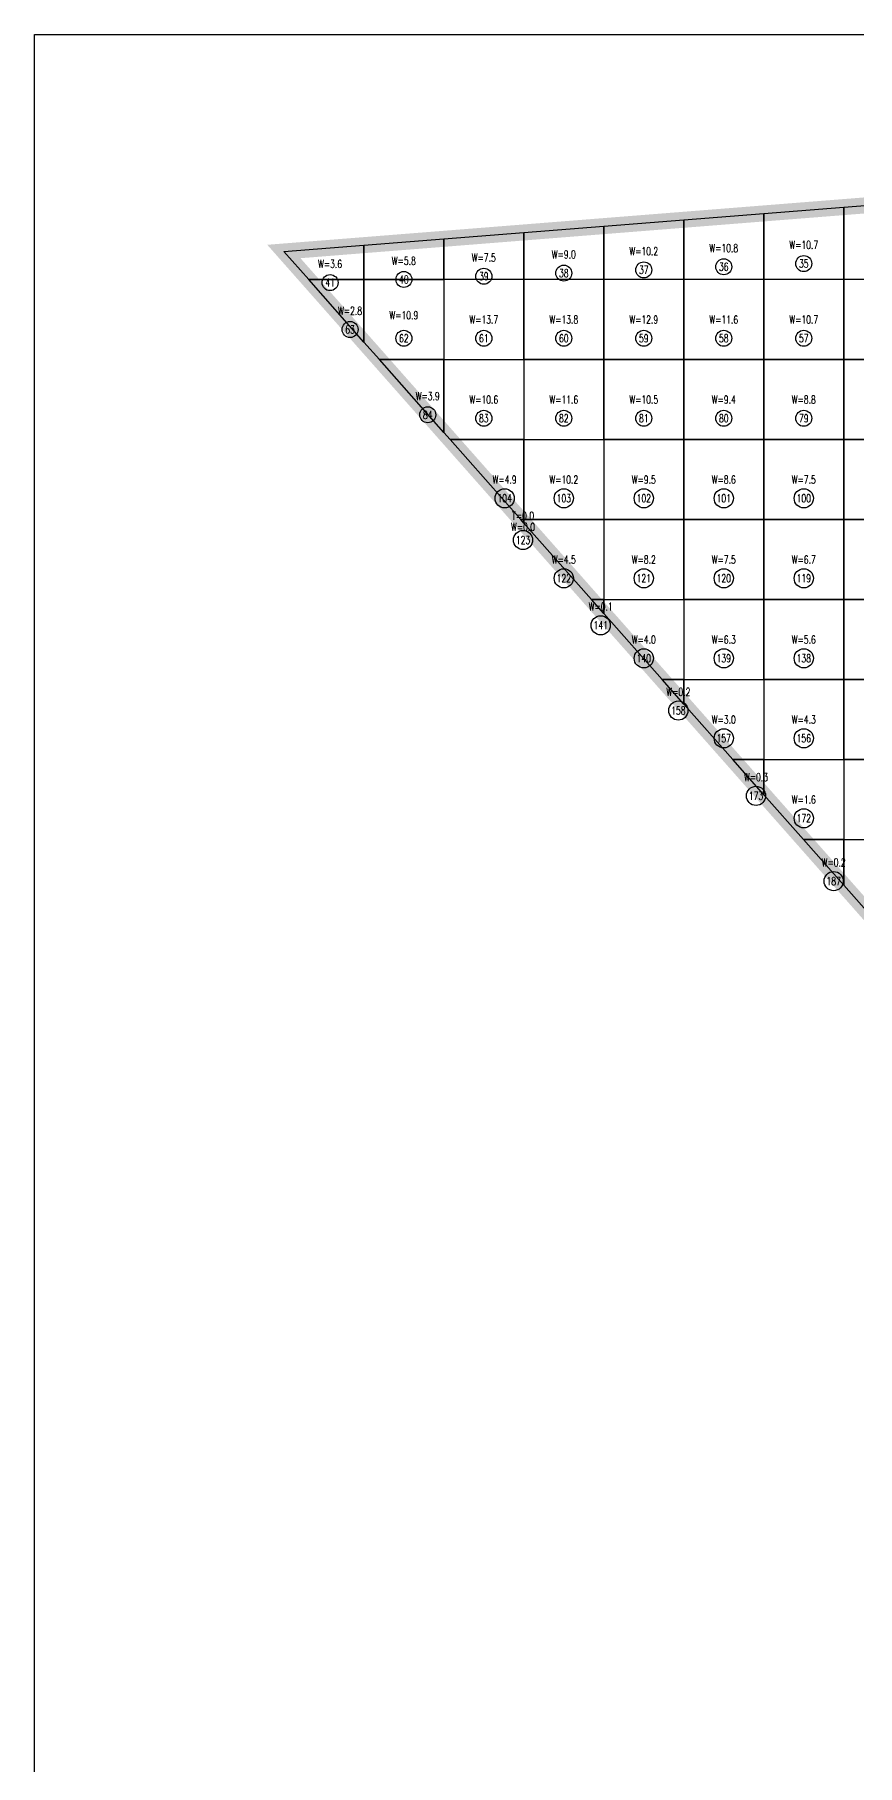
# Model space of a CAD drawing. Extents: x 4283 to 40403, y 1134 to 1764.
# Drawn here: x 17383.5 to 17430.2, y 1575.8 to 1674.1 of the extents above; entities that cross this region are included whole.
import ezdxf
from ezdxf.enums import TextEntityAlignment as Align

# ---------------------------------------------------------------- set-up
doc = ezdxf.new("R2010")
doc.units = 0
for name, color, linetype in [('tdz_20-1方格网', 2, 'Continuous'), ('tdz_20-1方格网计算', 7, 'Continuous'), ('tdz_土方计算图', 7, 'Continuous'), ('tdz_格田', 6, 'Continuous')]:
    doc.layers.add(name, color=color, linetype=linetype)
doc.styles.add('GLandNum', font='txt_____.ttf', dxfattribs={"width": 0.7, "height": 0.5})

msp = doc.modelspace()

# ---------------------------------------------------------------- linework, layer by layer
at = {"layer": 'tdz_20-1方格网', "linetype": 'Continuous'}
for points in [[(17424.898, 1663.933, 3088.105), (17424.898, 1660.171, 3088.062), (17420.353, 1660.171, 3088.246), (17420.353, 1663.573, 3088.22)], [(17429.444, 1664.293, 3087.959), (17429.444, 1660.171, 3087.916), (17424.898, 1660.171, 3088.062), (17424.898, 1663.933, 3088.105)], [(17433.989, 1664.654, 3087.813), (17433.989, 1660.171, 3087.769), (17429.444, 1660.171, 3087.916), (17429.444, 1664.293, 3087.959)], [(17415.807, 1663.212, 3088.299), (17415.807, 1660.171, 3088.386), (17411.262, 1660.171, 3088.496), (17411.262, 1662.852, 3088.379)], [(17420.353, 1663.573, 3088.22), (17420.353, 1660.171, 3088.246), (17415.807, 1660.171, 3088.386), (17415.807, 1663.212, 3088.299)], [(17402.171, 1662.131, 3088.538), (17402.171, 1660.171, 3088.578), (17399.039, 1660.171, 3088.569), (17397.625, 1661.77, 3088.618)], [(17406.716, 1662.491, 3088.459), (17406.716, 1660.171, 3088.571), (17402.171, 1660.171, 3088.578), (17402.171, 1662.131, 3088.538)], [(17411.262, 1662.852, 3088.379), (17411.262, 1660.171, 3088.496), (17406.716, 1660.171, 3088.571), (17406.716, 1662.491, 3088.459)], [(17399.039, 1660.171, 3088.569), (17402.171, 1660.171, 3088.578), (17402.171, 1656.626, 3088.461)], [(17402.171, 1656.626, 3088.461), (17402.171, 1660.171, 3088.578), (17406.716, 1660.171, 3088.571), (17406.716, 1655.625, 3088.433), (17403.055, 1655.625, 3088.431)], [(17406.716, 1660.171, 3088.571), (17406.716, 1655.625, 3088.433), (17411.262, 1655.625, 3088.34), (17411.262, 1660.171, 3088.496)], [(17411.262, 1660.171, 3088.496), (17411.262, 1655.625, 3088.34), (17415.807, 1655.625, 3088.21), (17415.807, 1660.171, 3088.386)], [(17415.807, 1660.171, 3088.386), (17415.807, 1655.625, 3088.21), (17420.353, 1655.625, 3088.024), (17420.353, 1660.171, 3088.246)], [(17420.353, 1660.171, 3088.246), (17420.353, 1655.625, 3088.024), (17424.898, 1655.625, 3087.916), (17424.898, 1660.171, 3088.062)], [(17424.898, 1660.171, 3088.062), (17424.898, 1655.625, 3087.916), (17429.444, 1655.625, 3087.81), (17429.444, 1660.171, 3087.916)], [(17429.444, 1660.171, 3087.916), (17429.444, 1655.625, 3087.81), (17433.989, 1655.625, 3087.675), (17433.989, 1660.171, 3087.769)], [(17403.055, 1655.625, 3088.431), (17406.716, 1655.625, 3088.433), (17406.716, 1651.482, 3088.305)], [(17406.716, 1651.482, 3088.305), (17406.716, 1655.625, 3088.433), (17411.262, 1655.625, 3088.34), (17411.262, 1651.08, 3088.238), (17407.072, 1651.08, 3088.292)], [(17411.262, 1655.625, 3088.34), (17411.262, 1651.08, 3088.238), (17415.807, 1651.08, 3088.108), (17415.807, 1655.625, 3088.21)], [(17415.807, 1655.625, 3088.21), (17415.807, 1651.08, 3088.108), (17420.353, 1651.08, 3087.977), (17420.353, 1655.625, 3088.024)], [(17420.353, 1655.625, 3088.024), (17420.353, 1651.08, 3087.977), (17424.898, 1651.08, 3087.807), (17424.898, 1655.625, 3087.916)], [(17424.898, 1655.625, 3087.916), (17424.898, 1651.08, 3087.807), (17429.444, 1651.08, 3087.677), (17429.444, 1655.625, 3087.81)], [(17429.444, 1655.625, 3087.81), (17429.444, 1651.08, 3087.677), (17433.989, 1651.08, 3087.559), (17433.989, 1655.625, 3087.675)], [(17407.072, 1651.08, 3088.292), (17411.262, 1651.08, 3088.238), (17411.262, 1646.534, 3088.137), (17411.088, 1646.534, 3088.142)], [(17411.262, 1646.534, 3088.137), (17411.262, 1651.08, 3088.238), (17415.807, 1651.08, 3088.108), (17415.807, 1646.534, 3088.006)], [(17415.807, 1651.08, 3088.108), (17415.807, 1646.534, 3088.006), (17420.353, 1646.534, 3087.875), (17420.353, 1651.08, 3087.977)], [(17420.353, 1651.08, 3087.977), (17420.353, 1646.534, 3087.875), (17424.898, 1646.534, 3087.745), (17424.898, 1651.08, 3087.807)], [(17424.898, 1651.08, 3087.807), (17424.898, 1646.534, 3087.745), (17429.444, 1646.534, 3087.591), (17429.444, 1651.08, 3087.677)], [(17429.444, 1651.08, 3087.677), (17429.444, 1646.534, 3087.591), (17433.989, 1646.534, 3087.461), (17433.989, 1651.08, 3087.559)], [(17411.088, 1646.534, 3088.142), (17411.262, 1646.534, 3088.137), (17411.262, 1646.338, 3088.133)], [(17411.262, 1646.338, 3088.133), (17411.262, 1646.534, 3088.137), (17415.807, 1646.534, 3088.006), (17415.807, 1641.989, 3087.908), (17415.105, 1641.989, 3087.928)], [(17415.807, 1646.534, 3088.006), (17415.807, 1641.989, 3087.908), (17420.353, 1641.989, 3087.779), (17420.353, 1646.534, 3087.875)], [(17420.353, 1646.534, 3087.875), (17420.353, 1641.989, 3087.779), (17424.898, 1641.989, 3087.645), (17424.898, 1646.534, 3087.745)], [(17424.898, 1646.534, 3087.745), (17424.898, 1641.989, 3087.645), (17429.444, 1641.989, 3087.513), (17429.444, 1646.534, 3087.591)], [(17429.444, 1646.534, 3087.591), (17429.444, 1641.989, 3087.513), (17433.989, 1641.989, 3087.375), (17433.989, 1646.534, 3087.461)], [(17415.105, 1641.989, 3087.928), (17415.807, 1641.989, 3087.908), (17415.807, 1641.194, 3087.89)], [(17415.807, 1641.194, 3087.89), (17415.807, 1641.989, 3087.908), (17420.353, 1641.989, 3087.779), (17420.353, 1637.444, 3087.679), (17419.121, 1637.444, 3087.714)], [(17420.353, 1641.989, 3087.779), (17420.353, 1637.444, 3087.679), (17424.898, 1637.444, 3087.552), (17424.898, 1641.989, 3087.645)], [(17424.898, 1641.989, 3087.645), (17424.898, 1637.444, 3087.552), (17429.444, 1637.444, 3087.418), (17429.444, 1641.989, 3087.513)], [(17429.444, 1641.989, 3087.513), (17429.444, 1637.444, 3087.418), (17433.989, 1637.444, 3087.285), (17433.989, 1641.989, 3087.375)], [(17419.121, 1637.444, 3087.714), (17420.353, 1637.444, 3087.679), (17420.353, 1636.05, 3087.648)], [(17420.353, 1636.05, 3087.648), (17420.353, 1637.444, 3087.679), (17424.898, 1637.444, 3087.552), (17424.898, 1632.898, 3087.451), (17423.137, 1632.898, 3087.5)], [(17424.898, 1637.444, 3087.552), (17424.898, 1632.898, 3087.451), (17429.444, 1632.898, 3087.324), (17429.444, 1637.444, 3087.418)], [(17429.444, 1637.444, 3087.418), (17429.444, 1632.898, 3087.324), (17433.989, 1632.898, 3087.192), (17433.989, 1637.444, 3087.285)], [(17423.137, 1632.898, 3087.5), (17424.898, 1632.898, 3087.451), (17424.898, 1630.905, 3087.406)], [(17424.898, 1630.905, 3087.406), (17424.898, 1632.898, 3087.451), (17429.444, 1632.898, 3087.324), (17429.444, 1628.353, 3087.205), (17427.154, 1628.353, 3087.247)], [(17429.444, 1632.898, 3087.324), (17429.444, 1628.353, 3087.205), (17433.989, 1628.353, 3087.122), (17433.989, 1632.898, 3087.192)], [(17427.154, 1628.353, 3087.247), (17429.444, 1628.353, 3087.205), (17429.444, 1625.761, 3087.145)], [(17429.444, 1625.761, 3087.145), (17429.444, 1628.353, 3087.205), (17433.989, 1628.353, 3087.122), (17433.989, 1623.807, 3087.017), (17431.17, 1623.807, 3087.069)]]:
    msp.add_polyline3d(points, close=True, dxfattribs=at)
at = {"layer": 'tdz_20-1方格网计算', "color": 7, "linetype": 'Continuous'}
for centre, radius in [((17413.535, 1660.541), 0.455), ((17418.08, 1660.721), 0.455), ((17422.625, 1660.901), 0.455), ((17427.171, 1661.081), 0.455), ((17400.252, 1660), 0.455), ((17404.444, 1660.18), 0.455), ((17408.989, 1660.361), 0.455), ((17401.388, 1657.338), 0.455), ((17404.444, 1656.837), 0.455), ((17408.989, 1656.837), 0.455), ((17413.535, 1656.837), 0.455), ((17418.08, 1656.837), 0.455), ((17422.625, 1656.837), 0.455), ((17427.171, 1656.837), 0.455), ((17405.801, 1652.493), 0.455), ((17408.989, 1652.292), 0.455), ((17413.535, 1652.292), 0.455), ((17418.08, 1652.292), 0.455), ((17422.625, 1652.292), 0.455), ((17427.171, 1652.292), 0.455), ((17410.171, 1647.747), 0.545), ((17413.535, 1647.747), 0.545), ((17418.08, 1647.747), 0.545), ((17422.625, 1647.747), 0.545), ((17427.171, 1647.747), 0.545), ((17411.218, 1645.376), 0.545), ((17413.535, 1643.201), 0.545), ((17418.08, 1643.201), 0.545), ((17422.625, 1643.201), 0.545), ((17427.171, 1643.201), 0.545), ((17415.632, 1640.531), 0.545), ((17418.08, 1638.656), 0.545), ((17422.625, 1638.656), 0.545), ((17427.171, 1638.656), 0.545), ((17420.045, 1635.686), 0.545), ((17422.625, 1634.11), 0.545), ((17427.171, 1634.11), 0.545), ((17424.458, 1630.841), 0.545), ((17427.171, 1629.565), 0.545), ((17428.871, 1625.996), 0.545)]:
    msp.add_circle(centre, radius, dxfattribs=at)
at = {"layer": 'tdz_土方计算图', "linetype": 'Continuous'}
for points in [[(17383.46, 1674.092), (17513.46, 1674.092)], [(17383.46, 1514.092), (17383.46, 1514.092), (17383.46, 1674.092), (17383.46, 1674.092)]]:
    msp.add_lwpolyline(points, dxfattribs=at)
at = {"layer": 'tdz_格田', "linetype": 'Continuous', "lineweight": 60, "const_width": 0.909}
msp.add_lwpolyline([(17499.295, 1669.832), (17479.699, 1609.448), (17471.335, 1578.353), (17397.625, 1661.77), (17499.295, 1669.832)], close=True, dxfattribs=at)

# ---------------------------------------------------------------- texts
at = {"layer": 'tdz_20-1方格网计算', "color": 173, "linetype": 'Continuous', "style": 'GLandNum', "width": 0.7}
for s, p in [('W=10.2', (17418.08, 1661.782)), ('W=10.8', (17422.625, 1661.962)), ('W=10.7', (17427.171, 1662.142)), ('W=3.6', (17400.252, 1661.061)), ('W=5.8', (17404.444, 1661.241)), ('W=7.5', (17408.989, 1661.421)), ('W=9.0', (17413.535, 1661.601)), ('W=2.8', (17401.388, 1658.399)), ('W=10.9', (17404.444, 1658.148)), ('W=13.7', (17408.989, 1657.898)), ('W=13.8', (17413.535, 1657.898)), ('W=12.9', (17418.08, 1657.898)), ('W=11.6', (17422.625, 1657.898)), ('W=10.7', (17427.171, 1657.898)), ('W=3.9', (17405.801, 1653.554)), ('W=10.6', (17408.989, 1653.353)), ('W=11.6', (17413.535, 1653.353)), ('W=10.5', (17418.08, 1653.353)), ('W=9.4', (17422.625, 1653.353)), ('W=8.8', (17427.171, 1653.353)), ('W=4.9', (17410.171, 1648.807)), ('W=10.2', (17413.535, 1648.807)), ('W=9.5', (17418.08, 1648.807)), ('W=8.6', (17422.625, 1648.807)), ('W=7.5', (17427.171, 1648.807)), ('W=0.0', (17411.218, 1646.118)), ('W=4.5', (17413.535, 1644.262)), ('W=8.2', (17418.08, 1644.262)), ('W=7.5', (17422.625, 1644.262)), ('W=6.7', (17427.171, 1644.262)), ('W=0.1', (17415.632, 1641.591)), ('W=4.0', (17418.08, 1639.716)), ('W=6.3', (17422.625, 1639.716)), ('W=5.6', (17427.171, 1639.716)), ('W=0.2', (17420.045, 1636.747)), ('W=3.0', (17422.625, 1635.171)), ('W=4.3', (17427.171, 1635.171)), ('W=0.3', (17424.458, 1631.902)), ('W=1.6', (17427.171, 1630.625)), ('W=0.2', (17428.871, 1627.057))]:
    msp.add_text(s, height=0.4545, dxfattribs=at).set_placement(p, align=Align.MIDDLE_CENTER)
at = {"layer": 'tdz_20-1方格网计算', "color": 7, "linetype": 'Continuous', "style": 'GLandNum', "width": 0.7}
for s, p in [('37', (17418.08, 1660.721)), ('36', (17422.625, 1660.901)), ('35', (17427.171, 1661.081)), ('41', (17400.252, 1660)), ('40', (17404.444, 1660.18)), ('39', (17408.989, 1660.361)), ('38', (17413.535, 1660.541)), ('63', (17401.388, 1657.338)), ('62', (17404.444, 1656.837)), ('61', (17408.989, 1656.837)), ('60', (17413.535, 1656.837)), ('59', (17418.08, 1656.837)), ('58', (17422.625, 1656.837)), ('57', (17427.171, 1656.837)), ('84', (17405.801, 1652.493)), ('83', (17408.989, 1652.292)), ('82', (17413.535, 1652.292)), ('81', (17418.08, 1652.292)), ('80', (17422.625, 1652.292)), ('79', (17427.171, 1652.292)), ('104', (17410.171, 1647.747)), ('103', (17413.535, 1647.747)), ('102', (17418.08, 1647.747)), ('101', (17422.625, 1647.747)), ('100', (17427.171, 1647.747)), ('123', (17411.218, 1645.376)), ('122', (17413.535, 1643.201)), ('121', (17418.08, 1643.201)), ('120', (17422.625, 1643.201)), ('119', (17427.171, 1643.201)), ('141', (17415.632, 1640.531)), ('140', (17418.08, 1638.656)), ('139', (17422.625, 1638.656)), ('138', (17427.171, 1638.656)), ('158', (17420.045, 1635.686)), ('157', (17422.625, 1634.11)), ('156', (17427.171, 1634.11)), ('173', (17424.458, 1630.841)), ('172', (17427.171, 1629.565)), ('187', (17428.871, 1625.996))]:
    msp.add_text(s, height=0.4545, dxfattribs=at).set_placement(p, align=Align.MIDDLE_CENTER)
at = {"layer": 'tdz_20-1方格网计算', "color": 2, "linetype": 'Continuous', "style": 'GLandNum', "width": 0.7}
msp.add_text('T=0.0', height=0.4545, dxfattribs=at).set_placement((17411.218, 1646.754), align=Align.MIDDLE_CENTER)

doc.saveas('drawing.dxf')
